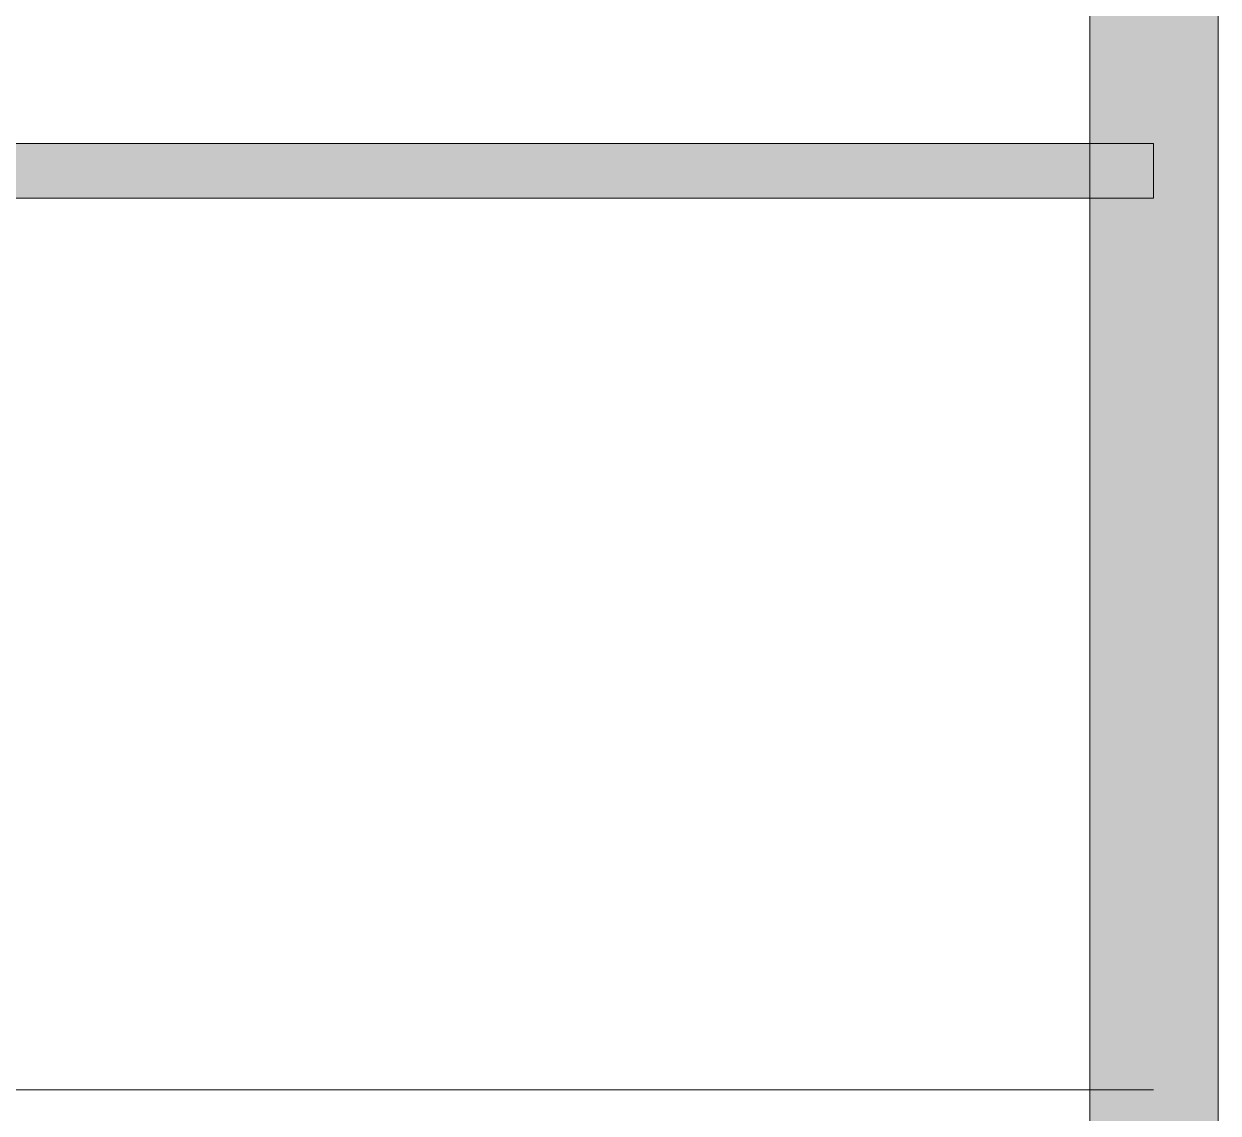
# Model space of a CAD drawing. Header units: millimetres. Extents: x -30643 to 86172, y -19411 to 63186.
# Drawn here: x 82997 to 84274, y 3181 to 4346 of the extents above; entities that cross this region are included whole.
import ezdxf

# ---------------------------------------------------------------- set-up
doc = ezdxf.new("R2010")
doc.units = ezdxf.units.MM

msp = doc.modelspace()

# ---------------------------------------------------------------- hatches: boundary and pattern name
h = msp.add_hatch(color=0)
h.dxf.hatch_style = 2
h.paths.add_polyline_path([(84273.8, -17512.8), (84136.6, -17374.9), (84136.6, 61150), (84273.8, 61288)])
h = msp.add_hatch(color=0)
h.dxf.hatch_style = 2
h.paths.add_polyline_path([(77346.8, 4159.8), (77346.8, 4218.2), (84204.9, 4218.2), (84204.9, 4159.8)])

# ---------------------------------------------------------------- linework, layer by layer
at = {"color": 0, "lineweight": 0}
for points in [[(84273.8, -17512.8), (84136.6, -17374.9), (84136.6, 61150), (84273.8, 61288)], [(77346.8, 4159.8), (77346.8, 4218.2), (84204.9, 4218.2), (84204.9, 4159.8)]]:
    msp.add_lwpolyline(points, close=True, dxfattribs=at)
msp.add_lwpolyline([(77346.8, 3206.3), (84204.9, 3206.3)], dxfattribs=at)

doc.saveas('drawing.dxf')
